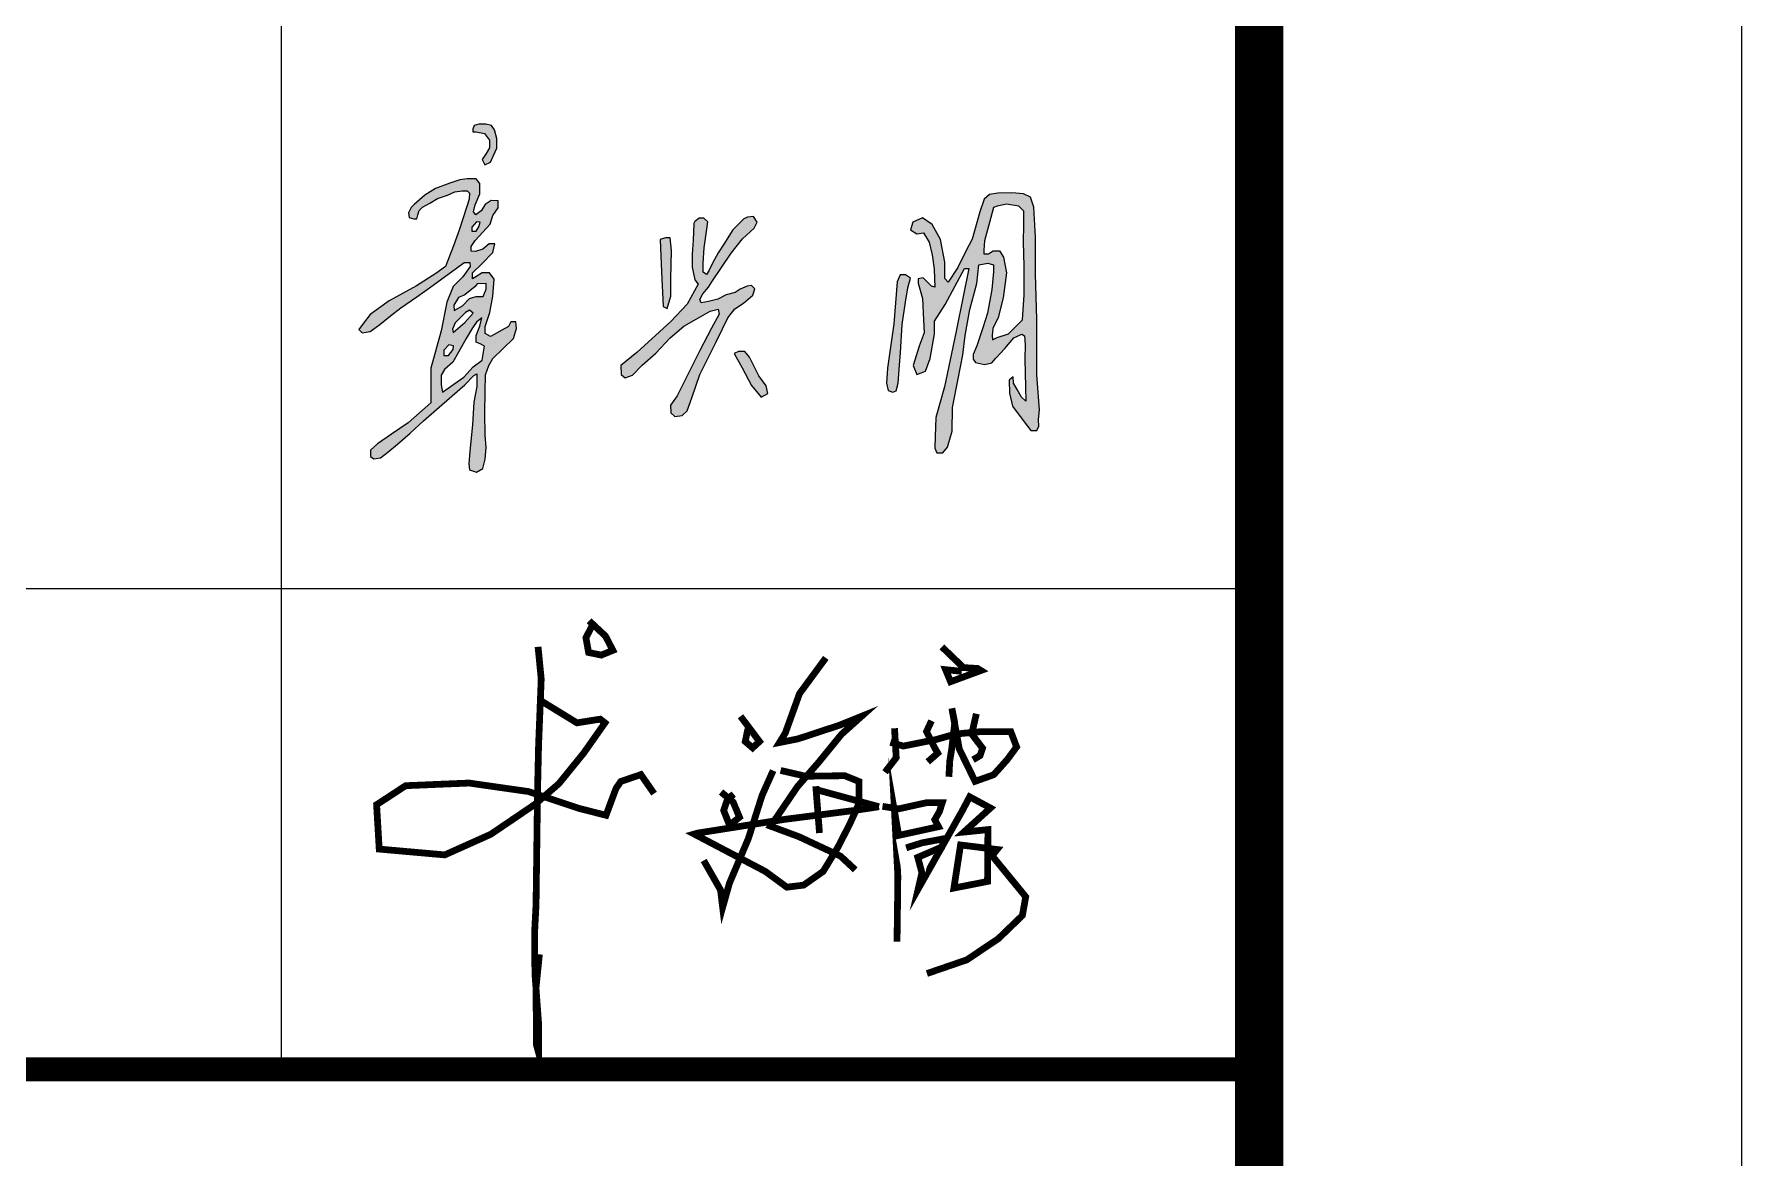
# Model space of a CAD drawing. Extents: x 69728788 to 150676229, y 20327566 to 43663798.
# Drawn here: x 75591350 to 75598425, y 20650551 to 20655206 of the extents above; entities that cross this region are included whole.
import ezdxf

# ---------------------------------------------------------------- set-up
doc = ezdxf.new("R2010")
doc.units = 0
doc.header["$LTSCALE"] = 1000
doc.header["$MEASUREMENT"] = 0
doc.layers.get('0').update_dxf_attribs({"linetype": 'CONTINUOUS'})
doc.layers.add('PUB_TITLE', color=4, linetype='CONTINUOUS')
doc.layers.add('图框', color=253, linetype='CONTINUOUS')

# ---------------------------------------------------------------- blocks, each defined once
blk = doc.blocks.new('zvzgbzxbz')
for points in [[(-131914.1, -764901.6), (-131889.5, -764906.8), (-131875.4, -764925.4), (-131875.4, -764947.8), (-131885, -764963.4), (-131895.6, -764980.4), (-131888.7, -764995.6), (-131872.4, -764988.3), (-131863.4, -764968.8), (-131853.8, -764948), (-131853.8, -764921.1), (-131860.8, -764896.1), (-131869.3, -764884), (-131885.8, -764879.6), (-131905.3, -764879.6), (-131918.5, -764884), (-131922.6, -764893.9), (-131922.6, -764901.6)], [(-131270.9, -765389.6), (-131275, -765380.3), (-131266.4, -765364.3), (-131250, -765344.9), (-131241, -765329.2), (-131185.3, -765247.9), (-131153.1, -765207.3), (-131119.7, -765176.9), (-131111.7, -765159), (-131122.1, -765142.9), (-131138.8, -765144.8), (-131149.5, -765150), (-131180.6, -765181.1), (-131206.8, -765222.2), (-131222.9, -765246.7), (-131239.1, -765275.9), (-131249.2, -765298.6), (-131256.4, -765308.8), (-131265.7, -765302.2), (-131265.9, -765276.5), (-131262.9, -765233), (-131256.4, -765186.4), (-131252.4, -765158), (-131263.5, -765148.3), (-131276.7, -765148.3), (-131289.8, -765157.2), (-131292.1, -765163.3), (-131294.6, -765211), (-131296.6, -765250.9), (-131296.6, -765287.8), (-131289.4, -765323.5), (-131280, -765336.3), (-131310.8, -765393.1), (-131357.5, -765443.1), (-131454.5, -765531.4), (-131500, -765568.6), (-131499.8, -765593.9), (-131488.4, -765603.6), (-131467.2, -765596), (-131439.7, -765567.3), (-131400.8, -765533), (-131360.2, -765489.5), (-131320.4, -765456.5), (-131285.3, -765436.2), (-131246, -765413.4), (-131222.7, -765407.9), (-131219.8, -765422.2), (-131242.2, -765462), (-131274.8, -765525.4), (-131339.8, -765654.7), (-131358.5, -765681.4), (-131357.4, -765703.8), (-131346.2, -765713.4), (-131325.9, -765711.3), (-131311.5, -765697.4), (-131298.2, -765660.6), (-131274.9, -765594), (-131229.9, -765503.1), (-131210.6, -765464.1), (-131195, -765432.6), (-131175.5, -765406.2), (-131150.7, -765390.8), (-131124.2, -765367.6), (-131118.2, -765349.3), (-131127.9, -765340.4), (-131139.9, -765342.3), (-131160, -765350.1), (-131174.6, -765360.2), (-131200.3, -765366.5), (-131223.5, -765379.2), (-131250.7, -765385.9)], [(-131356.3, -765240.3), (-131359.7, -765204.3), (-131373.2, -765203.7), (-131387.8, -765209), (-131384, -765301.3), (-131379.9, -765399.8), (-131368.5, -765405.9), (-131358.2, -765370.3), (-131358.2, -765320.8)], [(-130721.5, -765449.5), (-130740.2, -765576.1), (-130742.8, -765618.3), (-130738, -765639.6), (-130724.5, -765644.4), (-130714.9, -765640.3), (-130709.4, -765619), (-130706.5, -765579.8), (-130702.9, -765531.4), (-130697.6, -765451.1), (-130688.3, -765387.8), (-130682.1, -765346.3), (-130674.2, -765319.1), (-130688.3, -765309.7), (-130704.1, -765309.7), (-130711.9, -765329.9)], [(-131177, -765534.5), (-131154.5, -765575.2), (-131127.3, -765625), (-131100, -765658.9), (-131081.3, -765648.5), (-131086.2, -765626.3), (-131106.7, -765597.8), (-131133.3, -765544.6), (-131146.5, -765528), (-131165.2, -765528)]]:
    blk.add_hatch(color=256).paths.add_polyline_path(points)
h = blk.add_hatch(color=256)
h.paths.add_polyline_path([(-131872.6, -765486), (-131887.4, -765477.4), (-131887.4, -765456.7), (-131873.8, -765417.5), (-131865.4, -765370.6), (-131862.2, -765322.4), (-131875.1, -765304.4), (-131895.6, -765304.4), (-131914.3, -765315.3), (-131923.7, -765320.9), (-131923.7, -765303.8), (-131896.9, -765278), (-131865.4, -765245.9), (-131859.6, -765221.5), (-131875.7, -765221.5), (-131893.7, -765236.9), (-131914.9, -765243.3), (-131927.8, -765242.1), (-131927.8, -765228.6), (-131916.2, -765211.8), (-131873.3, -765165), (-131865.9, -765140.5), (-131850.5, -765118.9), (-131850.5, -765098.4), (-131870.5, -765097.2), (-131887, -765108.6), (-131898.4, -765127.4), (-131913.8, -765138.8), (-131920.3, -765130), (-131916.1, -765109.8), (-131902.4, -765079), (-131902.4, -765048.8), (-131913.2, -765035.7), (-131938.9, -765035.7), (-131959.4, -765038.5), (-131988.5, -765047.7), (-132028.9, -765063), (-132059.1, -765082.4), (-132090.1, -765108.6), (-132098.5, -765117.7), (-132106.3, -765132.6), (-132104.2, -765145.9), (-132090.8, -765149.7), (-132081.9, -765149.7), (-132079.9, -765138.1), (-132075.8, -765126.4), (-132066, -765116.9), (-132045.1, -765104.8), (-132023.5, -765092), (-131995, -765082.2), (-131973.8, -765073), (-131952.9, -765069.7), (-131938.6, -765069.7), (-131931.7, -765077.1), (-131932.8, -765093.9), (-131940.5, -765118), (-131960.2, -765179.5), (-131977.4, -765227.1), (-132000.8, -765286), (-132027.9, -765305.7), (-132083.1, -765341.2), (-132161.7, -765384.2), (-132215.9, -765422.5), (-132234.6, -765447.8), (-132247.8, -765465.5), (-132238.2, -765475.1), (-132215.5, -765471.6), (-132187.6, -765451.5), (-132157.2, -765426.8), (-132127.6, -765404.1), (-132082.2, -765372), (-132046.2, -765346.4), (-131969.2, -765290.8), (-131947.1, -765274.8), (-131931.3, -765274.8), (-131930, -765285.6), (-131950.9, -765315.7), (-131979, -765342.5), (-131996.7, -765387.6), (-132013.4, -765469.5), (-132042.8, -765576), (-132042.8, -765674.4), (-132107.3, -765731.9), (-132154.2, -765764.4), (-132194.2, -765792.2), (-132214.8, -765810), (-132214.1, -765827.6), (-132205.1, -765835), (-132186.1, -765831.4), (-132165.1, -765815.8), (-132137.8, -765792.3), (-132101.2, -765761.4), (-132063.5, -765726.6), (-131981.7, -765654.8), (-131945.6, -765623.1), (-131920.1, -765596.4), (-131911, -765592.5), (-131911, -765628.2), (-131920.1, -765672.9), (-131924, -765737.7), (-131931.1, -765813), (-131934.5, -765849), (-131932.1, -765865.5), (-131912.6, -765872.6), (-131893.7, -765862), (-131887.3, -765835.8), (-131885, -765802.2), (-131887.9, -765766.4), (-131888.7, -765705.6), (-131887.3, -765642.8), (-131886.2, -765595), (-131877.2, -765568.5), (-131865.9, -765548.7), (-131806.6, -765491), (-131797.6, -765462.6), (-131800.2, -765443.8), (-131814.4, -765443.8), (-131820.8, -765457.4), (-131839.6, -765467.7), (-131861.4, -765479.7)])
h.paths.add_polyline_path([(-131888.9, -765513.3), (-131895.8, -765553.3), (-131921.2, -765572.3), (-131948.3, -765601.2), (-131976.5, -765621.2), (-132009.5, -765644.7), (-132012.6, -765623.1), (-132012.6, -765595.8), (-132003.1, -765580), (-131979.6, -765558.5), (-131963.8, -765530.5), (-131941.5, -765491.1), (-131923.8, -765461.3), (-131911.7, -765444.8), (-131896.5, -765432.1), (-131902.2, -765456.2), (-131913, -765482.3), (-131913, -765501.3), (-131899.7, -765507)], flags=16)
h.paths.add_polyline_path([(-131945.4, -765446.1), (-131979, -765474.6), (-131980.9, -765465.1), (-131972.6, -765446.7), (-131943.5, -765417.5), (-131932, -765410.6), (-131921.6, -765418.9)], flags=16)
h.paths.add_polyline_path([(-131977.8, -765512), (-131978.7, -765523.1), (-131992.5, -765539.5), (-132004.9, -765540), (-132005.8, -765524.9), (-131991.1, -765509.3)], flags=16)
h.paths.add_polyline_path([(-131952.3, -765397.8), (-131975.8, -765411.8), (-131977.1, -765395.9), (-131963.2, -765374.3), (-131945.9, -765366.3), (-131916.1, -765343.2), (-131910.4, -765335), (-131884.4, -765334.4), (-131885, -765350.9), (-131892.7, -765371.2), (-131913, -765371.2), (-131931.8, -765377.3)], flags=16)
h.paths.add_polyline_path([(-131912.8, -765185.2), (-131925.7, -765185.2), (-131925.7, -765173.5), (-131912.2, -765158.4), (-131901.8, -765159.7), (-131905.3, -765172.6)], flags=16)
h = blk.add_hatch(color=256)
h.paths.add_polyline_path([(-130519.9, -765291.3), (-130507.7, -765291.3), (-130522.7, -765366.3), (-130545.2, -765475.1), (-130577, -765629), (-130601.5, -765716.8), (-130603.8, -765770.7), (-130605.2, -765804.1), (-130599.4, -765817.4), (-130582.3, -765817.4), (-130569, -765801.1), (-130555, -765755.2), (-130554.2, -765687.8), (-130537.9, -765606.4), (-130524.6, -765537.6), (-130518.7, -765482.8), (-130505.3, -765408.8), (-130485.2, -765334.5), (-130479.4, -765280.8), (-130453.7, -765276.7), (-130437.3, -765280.8), (-130437.3, -765300.7), (-130442, -765351.5), (-130454.9, -765419.2), (-130468.3, -765460.7), (-130484.9, -765512), (-130495.4, -765536.9), (-130495.4, -765550.4), (-130489, -765559.6), (-130463.3, -765565.4), (-130442.3, -765561.1), (-130431.1, -765547.5), (-130405.4, -765520.1), (-130379.4, -765489.2), (-130356.7, -765478.7), (-130349.1, -765483.9), (-130346.8, -765509), (-130348, -765549.7), (-130346.1, -765630.4), (-130345.4, -765670), (-130357.2, -765659), (-130369.6, -765637), (-130380.2, -765618.4), (-130381.4, -765601), (-130392.4, -765609.8), (-130391.6, -765647.3), (-130382.8, -765684.7), (-130349.8, -765728.7), (-130330.8, -765754.1), (-130313.8, -765754.1), (-130308.4, -765741.2), (-130309, -765722.1), (-130306.1, -765694.3), (-130314.2, -765594.6), (-130314.1, -765437.3), (-130317.5, -765306.9), (-130317.2, -765202), (-130322.2, -765116.3), (-130331.5, -765087.8), (-130351.6, -765078.9), (-130385.2, -765075.4), (-130424.8, -765076.6), (-130449.1, -765080.5), (-130464.2, -765093.6), (-130476.3, -765129.7), (-130498.4, -765207.9), (-130516.4, -765242.2), (-130539.3, -765288.7), (-130567.1, -765330.4), (-130576.1, -765319.8), (-130576.1, -765273.2), (-130588.3, -765208.7), (-130612.8, -765166.2), (-130639.8, -765147.4), (-130667.6, -765159.6), (-130674.1, -765180.9), (-130656.2, -765192.3), (-130637.4, -765189.9), (-130621, -765216), (-130612.8, -765252.8), (-130607.1, -765293.6), (-130604.4, -765345.1), (-130614.2, -765342.2), (-130638.2, -765318.1), (-130652.1, -765321.4), (-130652.2, -765333.5), (-130640, -765376.7), (-130637.1, -765437.6), (-130635.4, -765475.1), (-130649.3, -765513.6), (-130666.2, -765568), (-130655.9, -765594.2), (-130631.1, -765584.5), (-130618.4, -765548.3), (-130606.2, -765477.9), (-130606.2, -765441.4), (-130575.2, -765394.5)])
h.paths.add_polyline_path([(-130410.2, -765375), (-130400.1, -765304.4), (-130409.2, -765259), (-130420.3, -765240.9), (-130438.5, -765240.9), (-130446.3, -765245.8), (-130451.6, -765250), (-130465.2, -765250), (-130465.2, -765239.4), (-130463, -765212.6), (-130449.1, -765160.7), (-130437.5, -765117.3), (-130427.2, -765114.1), (-130400, -765108.4), (-130364.7, -765114.1), (-130351.1, -765127.7), (-130351.1, -765168.4), (-130352, -765215.5), (-130350.2, -765285.3), (-130350.2, -765366.8), (-130354.7, -765438.4), (-130394.6, -765478.2), (-130427.2, -765488.2), (-130439.9, -765495.4), (-130441.7, -765482.8), (-130439, -765462.8), (-130424.5, -765431.1)], flags=16)
for p, q in [((-131918.5, -764884), (-131922.6, -764893.9)), ((-131922.6, -764893.9), (-131922.6, -764901.6)), ((-131922.6, -764901.6), (-131914.1, -764901.6)), ((-131905.3, -764879.6), (-131918.5, -764884)), ((-131914.1, -764901.6), (-131889.5, -764906.8)), ((-131885.8, -764879.6), (-131905.3, -764879.6)), ((-131889.5, -764906.8), (-131875.4, -764925.4)), ((-131869.3, -764884), (-131885.8, -764879.6)), ((-131860.8, -764896.1), (-131869.3, -764884)), ((-131853.8, -764921.1), (-131860.8, -764896.1)), ((-131885, -764963.4), (-131895.6, -764980.4)), ((-131875.4, -764947.8), (-131885, -764963.4)), ((-131875.4, -764925.4), (-131875.4, -764947.8)), ((-131872.4, -764988.3), (-131863.4, -764968.8)), ((-131863.4, -764968.8), (-131853.8, -764948)), ((-131853.8, -764948), (-131853.8, -764921.1)), ((-131895.6, -764980.4), (-131888.7, -764995.6)), ((-131888.7, -764995.6), (-131872.4, -764988.3)), ((-132028.9, -765063), (-132059.1, -765082.4)), ((-131988.5, -765047.7), (-132028.9, -765063)), ((-131959.4, -765038.5), (-131988.5, -765047.7)), ((-131938.9, -765035.7), (-131959.4, -765038.5)), ((-131913.2, -765035.7), (-131938.9, -765035.7)), ((-131902.4, -765048.8), (-131913.2, -765035.7)), ((-131902.4, -765079), (-131902.4, -765048.8)), ((-132090.1, -765108.6), (-132098.5, -765117.7)), ((-132059.1, -765082.4), (-132090.1, -765108.6)), ((-132066, -765116.9), (-132045.1, -765104.8)), ((-132045.1, -765104.8), (-132023.5, -765092)), ((-132023.5, -765092), (-131995, -765082.2)), ((-131995, -765082.2), (-131973.8, -765073)), ((-131973.8, -765073), (-131952.9, -765069.7)), ((-131952.9, -765069.7), (-131938.6, -765069.7)), ((-131932.8, -765093.9), (-131940.5, -765118)), ((-131938.6, -765069.7), (-131931.7, -765077.1)), ((-131931.7, -765077.1), (-131932.8, -765093.9)), ((-131920.3, -765130), (-131916.1, -765109.8)), ((-131916.1, -765109.8), (-131902.4, -765079)), ((-131887, -765108.6), (-131898.4, -765127.4)), ((-131870.5, -765097.2), (-131887, -765108.6)), ((-131850.5, -765098.4), (-131870.5, -765097.2)), ((-131850.5, -765118.9), (-131850.5, -765098.4)), ((-130464.2, -765093.6), (-130476.3, -765129.7)), ((-130449.1, -765080.5), (-130464.2, -765093.6)), ((-130424.8, -765076.6), (-130449.1, -765080.5)), ((-130427.2, -765114.1), (-130437.5, -765117.3)), ((-130400, -765108.4), (-130427.2, -765114.1)), ((-130385.2, -765075.4), (-130424.8, -765076.6)), ((-130364.7, -765114.1), (-130400, -765108.4)), ((-130351.6, -765078.9), (-130385.2, -765075.4)), ((-130351.1, -765127.7), (-130364.7, -765114.1)), ((-130331.5, -765087.8), (-130351.6, -765078.9)), ((-130322.2, -765116.3), (-130331.5, -765087.8)), ((-132098.5, -765117.7), (-132106.3, -765132.6)), ((-132106.3, -765132.6), (-132104.2, -765145.9)), ((-132104.2, -765145.9), (-132090.8, -765149.7)), ((-132090.8, -765149.7), (-132081.9, -765149.7)), ((-132081.9, -765149.7), (-132079.9, -765138.1)), ((-132079.9, -765138.1), (-132075.8, -765126.4)), ((-132075.8, -765126.4), (-132066, -765116.9)), ((-131940.5, -765118), (-131960.2, -765179.5)), ((-131912.2, -765158.4), (-131925.7, -765173.5)), ((-131913.8, -765138.8), (-131920.3, -765130)), ((-131898.4, -765127.4), (-131913.8, -765138.8)), ((-131901.8, -765159.7), (-131912.2, -765158.4)), ((-131905.3, -765172.6), (-131901.8, -765159.7)), ((-131873.3, -765165), (-131865.9, -765140.5)), ((-131865.9, -765140.5), (-131850.5, -765118.9)), ((-131292.1, -765163.3), (-131294.6, -765211)), ((-131289.8, -765157.2), (-131292.1, -765163.3)), ((-131276.7, -765148.3), (-131289.8, -765157.2)), ((-131263.5, -765148.3), (-131276.7, -765148.3)), ((-131252.4, -765158), (-131263.5, -765148.3)), ((-131256.4, -765186.4), (-131252.4, -765158)), ((-131149.5, -765150), (-131180.6, -765181.1)), ((-131138.8, -765144.8), (-131149.5, -765150)), ((-131122.1, -765142.9), (-131138.8, -765144.8)), ((-131111.7, -765159), (-131122.1, -765142.9)), ((-131119.7, -765176.9), (-131111.7, -765159)), ((-130667.6, -765159.6), (-130674.1, -765180.9)), ((-130639.8, -765147.4), (-130667.6, -765159.6)), ((-130612.8, -765166.2), (-130639.8, -765147.4)), ((-130476.3, -765129.7), (-130498.4, -765207.9)), ((-130449.1, -765160.7), (-130463, -765212.6)), ((-130437.5, -765117.3), (-130449.1, -765160.7)), ((-130351.1, -765168.4), (-130351.1, -765127.7)), ((-130317.2, -765202), (-130322.2, -765116.3)), ((-131960.2, -765179.5), (-131977.4, -765227.1)), ((-131927.8, -765228.6), (-131916.2, -765211.8)), ((-131925.7, -765173.5), (-131925.7, -765185.2)), ((-131925.7, -765185.2), (-131912.8, -765185.2)), ((-131916.2, -765211.8), (-131873.3, -765165)), ((-131912.8, -765185.2), (-131905.3, -765172.6)), ((-131373.2, -765203.7), (-131387.8, -765209)), ((-131387.8, -765209), (-131384, -765301.3)), ((-131359.7, -765204.3), (-131373.2, -765203.7)), ((-131356.3, -765240.3), (-131359.7, -765204.3)), ((-131294.6, -765211), (-131296.6, -765250.9)), ((-131262.9, -765233), (-131256.4, -765186.4)), ((-131180.6, -765181.1), (-131206.8, -765222.2)), ((-131185.3, -765247.9), (-131153.1, -765207.3)), ((-131153.1, -765207.3), (-131119.7, -765176.9)), ((-130674.1, -765180.9), (-130656.2, -765192.3)), ((-130656.2, -765192.3), (-130637.4, -765189.9)), ((-130637.4, -765189.9), (-130621, -765216)), ((-130588.3, -765208.7), (-130612.8, -765166.2)), ((-130576.1, -765273.2), (-130588.3, -765208.7)), ((-130498.4, -765207.9), (-130516.4, -765242.2)), ((-130352, -765215.5), (-130351.1, -765168.4)), ((-130317.5, -765306.9), (-130317.2, -765202)), ((-131977.4, -765227.1), (-132000.8, -765286)), ((-131927.8, -765242.1), (-131927.8, -765228.6)), ((-131914.9, -765243.3), (-131927.8, -765242.1)), ((-131893.7, -765236.9), (-131914.9, -765243.3)), ((-131896.9, -765278), (-131865.4, -765245.9)), ((-131875.7, -765221.5), (-131893.7, -765236.9)), ((-131859.6, -765221.5), (-131875.7, -765221.5)), ((-131865.4, -765245.9), (-131859.6, -765221.5)), ((-131358.2, -765320.8), (-131356.3, -765240.3)), ((-131296.6, -765250.9), (-131296.6, -765287.8)), ((-131265.9, -765276.5), (-131262.9, -765233)), ((-131241, -765329.2), (-131185.3, -765247.9)), ((-131222.9, -765246.7), (-131239.1, -765275.9)), ((-131206.8, -765222.2), (-131222.9, -765246.7)), ((-130621, -765216), (-130612.8, -765252.8)), ((-130612.8, -765252.8), (-130607.1, -765293.6)), ((-130516.4, -765242.2), (-130539.3, -765288.7)), ((-130463, -765212.6), (-130465.2, -765239.4)), ((-130465.2, -765239.4), (-130465.2, -765250)), ((-130465.2, -765250), (-130451.6, -765250)), ((-130451.6, -765250), (-130446.3, -765245.8)), ((-130446.3, -765245.8), (-130438.5, -765240.9)), ((-130438.5, -765240.9), (-130420.3, -765240.9)), ((-130420.3, -765240.9), (-130409.2, -765259)), ((-130409.2, -765259), (-130400.1, -765304.4)), ((-130350.2, -765285.3), (-130352, -765215.5)), ((-132027.9, -765305.7), (-132083.1, -765341.2)), ((-132046.2, -765346.4), (-131969.2, -765290.8)), ((-132000.8, -765286), (-132027.9, -765305.7)), ((-131969.2, -765290.8), (-131947.1, -765274.8)), ((-131930, -765285.6), (-131950.9, -765315.7)), ((-131947.1, -765274.8), (-131931.3, -765274.8)), ((-131931.3, -765274.8), (-131930, -765285.6)), ((-131923.7, -765303.8), (-131896.9, -765278)), ((-131923.7, -765320.9), (-131923.7, -765303.8)), ((-131895.6, -765304.4), (-131914.3, -765315.3)), ((-131875.1, -765304.4), (-131895.6, -765304.4)), ((-131862.2, -765322.4), (-131875.1, -765304.4)), ((-131384, -765301.3), (-131379.9, -765399.8)), ((-131296.6, -765287.8), (-131289.4, -765323.5)), ((-131265.7, -765302.2), (-131265.9, -765276.5)), ((-131256.4, -765308.8), (-131265.7, -765302.2)), ((-131249.2, -765298.6), (-131256.4, -765308.8)), ((-131239.1, -765275.9), (-131249.2, -765298.6)), ((-130704.1, -765309.7), (-130711.9, -765329.9)), ((-130688.3, -765309.7), (-130704.1, -765309.7)), ((-130674.2, -765319.1), (-130688.3, -765309.7)), ((-130607.1, -765293.6), (-130604.4, -765345.1)), ((-130576.1, -765319.8), (-130576.1, -765273.2)), ((-130575.2, -765394.5), (-130519.9, -765291.3)), ((-130539.3, -765288.7), (-130567.1, -765330.4)), ((-130507.7, -765291.3), (-130522.7, -765366.3)), ((-130519.9, -765291.3), (-130507.7, -765291.3)), ((-130485.2, -765334.5), (-130479.4, -765280.8)), ((-130479.4, -765280.8), (-130453.7, -765276.7)), ((-130453.7, -765276.7), (-130437.3, -765280.8)), ((-130437.3, -765300.7), (-130442, -765351.5)), ((-130437.3, -765280.8), (-130437.3, -765300.7)), ((-130400.1, -765304.4), (-130410.2, -765375)), ((-130350.2, -765366.8), (-130350.2, -765285.3)), ((-130314.1, -765437.3), (-130317.5, -765306.9)), ((-132083.1, -765341.2), (-132161.7, -765384.2)), ((-132082.2, -765372), (-132046.2, -765346.4)), ((-131979, -765342.5), (-131996.7, -765387.6)), ((-131950.9, -765315.7), (-131979, -765342.5)), ((-131916.1, -765343.2), (-131945.9, -765366.3)), ((-131914.3, -765315.3), (-131923.7, -765320.9)), ((-131910.4, -765335), (-131916.1, -765343.2)), ((-131884.4, -765334.4), (-131910.4, -765335)), ((-131892.7, -765371.2), (-131885, -765350.9)), ((-131885, -765350.9), (-131884.4, -765334.4)), ((-131865.4, -765370.6), (-131862.2, -765322.4)), ((-131358.2, -765370.3), (-131358.2, -765320.8)), ((-131280, -765336.3), (-131310.8, -765393.1)), ((-131289.4, -765323.5), (-131280, -765336.3)), ((-131266.4, -765364.3), (-131250, -765344.9)), ((-131250, -765344.9), (-131241, -765329.2)), ((-131160, -765350.1), (-131174.6, -765360.2)), ((-131139.9, -765342.3), (-131160, -765350.1)), ((-131127.9, -765340.4), (-131139.9, -765342.3)), ((-131118.2, -765349.3), (-131127.9, -765340.4)), ((-131124.2, -765367.6), (-131118.2, -765349.3)), ((-130711.9, -765329.9), (-130721.5, -765449.5)), ((-130688.3, -765387.8), (-130682.1, -765346.3)), ((-130682.1, -765346.3), (-130674.2, -765319.1)), ((-130652.1, -765321.4), (-130652.2, -765333.5)), ((-130652.2, -765333.5), (-130640, -765376.7)), ((-130638.2, -765318.1), (-130652.1, -765321.4)), ((-130614.2, -765342.2), (-130638.2, -765318.1)), ((-130604.4, -765345.1), (-130614.2, -765342.2)), ((-130567.1, -765330.4), (-130576.1, -765319.8)), ((-130567.1, -765330.4), (-130567.1, -765330.4)), ((-130505.3, -765408.8), (-130485.2, -765334.5)), ((-130442, -765351.5), (-130454.9, -765419.2)), ((-132161.7, -765384.2), (-132215.9, -765422.5)), ((-132157.2, -765426.8), (-132127.6, -765404.1)), ((-132127.6, -765404.1), (-132082.2, -765372)), ((-131996.7, -765387.6), (-132013.4, -765469.5)), ((-131963.2, -765374.3), (-131977.1, -765395.9)), ((-131977.1, -765395.9), (-131975.8, -765411.8)), ((-131975.8, -765411.8), (-131952.3, -765397.8)), ((-131945.9, -765366.3), (-131963.2, -765374.3)), ((-131952.3, -765397.8), (-131931.8, -765377.3)), ((-131931.8, -765377.3), (-131913, -765371.2)), ((-131913, -765371.2), (-131892.7, -765371.2)), ((-131873.8, -765417.5), (-131865.4, -765370.6)), ((-131379.9, -765399.8), (-131368.5, -765405.9)), ((-131368.5, -765405.9), (-131358.2, -765370.3)), ((-131310.8, -765393.1), (-131357.5, -765443.1)), ((-131275, -765380.3), (-131266.4, -765364.3)), ((-131270.9, -765389.6), (-131275, -765380.3)), ((-131250.7, -765385.9), (-131270.9, -765389.6)), ((-131223.5, -765379.2), (-131250.7, -765385.9)), ((-131200.3, -765366.5), (-131223.5, -765379.2)), ((-131174.6, -765360.2), (-131200.3, -765366.5)), ((-131195, -765432.6), (-131175.5, -765406.2)), ((-131175.5, -765406.2), (-131150.7, -765390.8)), ((-131150.7, -765390.8), (-131124.2, -765367.6)), ((-130697.6, -765451.1), (-130688.3, -765387.8)), ((-130640, -765376.7), (-130637.1, -765437.6)), ((-130606.2, -765441.4), (-130575.2, -765394.5)), ((-130522.7, -765366.3), (-130545.2, -765475.1)), ((-130410.2, -765375), (-130424.5, -765431.1)), ((-130354.7, -765438.4), (-130350.2, -765366.8)), ((-132234.6, -765447.8), (-132247.8, -765465.5)), ((-132215.9, -765422.5), (-132234.6, -765447.8)), ((-132215.5, -765471.6), (-132187.6, -765451.5)), ((-132187.6, -765451.5), (-132157.2, -765426.8)), ((-131972.6, -765446.7), (-131980.9, -765465.1)), ((-131979, -765474.6), (-131945.4, -765446.1)), ((-131943.5, -765417.5), (-131972.6, -765446.7)), ((-131945.4, -765446.1), (-131921.6, -765418.9)), ((-131932, -765410.6), (-131943.5, -765417.5)), ((-131921.6, -765418.9), (-131932, -765410.6)), ((-131911.7, -765444.8), (-131923.8, -765461.3)), ((-131896.5, -765432.1), (-131911.7, -765444.8)), ((-131911.7, -765444.8), (-131911.7, -765444.8)), ((-131911.7, -765444.8), (-131911.7, -765444.8)), ((-131902.2, -765456.2), (-131896.5, -765432.1)), ((-131896.5, -765432.1), (-131896.5, -765432.1)), ((-131896.5, -765432.1), (-131896.5, -765432.1)), ((-131887.4, -765456.7), (-131873.8, -765417.5)), ((-131814.4, -765443.8), (-131820.8, -765457.4)), ((-131800.2, -765443.8), (-131814.4, -765443.8)), ((-131797.6, -765462.6), (-131800.2, -765443.8)), ((-131357.5, -765443.1), (-131454.5, -765531.4)), ((-131320.4, -765456.5), (-131285.3, -765436.2)), ((-131285.3, -765436.2), (-131246, -765413.4)), ((-131246, -765413.4), (-131222.7, -765407.9)), ((-131219.8, -765422.2), (-131242.2, -765462)), ((-131222.7, -765407.9), (-131219.8, -765422.2)), ((-131210.6, -765464.1), (-131195, -765432.6)), ((-130721.5, -765449.5), (-130740.2, -765576.1)), ((-130702.9, -765531.4), (-130697.6, -765451.1)), ((-130637.1, -765437.6), (-130635.4, -765475.1)), ((-130606.2, -765477.9), (-130606.2, -765441.4)), ((-130518.7, -765482.8), (-130505.3, -765408.8)), ((-130454.9, -765419.2), (-130468.3, -765460.7)), ((-130424.5, -765431.1), (-130439, -765462.8)), ((-130394.6, -765478.2), (-130354.7, -765438.4)), ((-130314.2, -765594.6), (-130314.1, -765437.3)), ((-132247.8, -765465.5), (-132238.2, -765475.1)), ((-132238.2, -765475.1), (-132215.5, -765471.6)), ((-132013.4, -765469.5), (-132042.8, -765576)), ((-131980.9, -765465.1), (-131979, -765474.6)), ((-131941.5, -765491.1), (-131963.8, -765530.5)), ((-131923.8, -765461.3), (-131941.5, -765491.1)), ((-131913, -765482.3), (-131902.2, -765456.2)), ((-131913, -765501.3), (-131913, -765482.3)), ((-131899.7, -765507), (-131913, -765501.3)), ((-131887.4, -765477.4), (-131887.4, -765456.7)), ((-131872.6, -765486), (-131887.4, -765477.4)), ((-131861.4, -765479.7), (-131872.6, -765486)), ((-131865.9, -765548.7), (-131806.6, -765491)), ((-131839.6, -765467.7), (-131861.4, -765479.7)), ((-131820.8, -765457.4), (-131839.6, -765467.7)), ((-131806.6, -765491), (-131797.6, -765462.6)), ((-131400.8, -765533), (-131360.2, -765489.5)), ((-131360.2, -765489.5), (-131320.4, -765456.5)), ((-131274.9, -765594), (-131229.9, -765503.1)), ((-131242.2, -765462), (-131274.8, -765525.4)), ((-131229.9, -765503.1), (-131210.6, -765464.1)), ((-130635.4, -765475.1), (-130649.3, -765513.6)), ((-130618.4, -765548.3), (-130606.2, -765477.9)), ((-130545.2, -765475.1), (-130577, -765629)), ((-130524.6, -765537.6), (-130518.7, -765482.8)), ((-130468.3, -765460.7), (-130484.9, -765512)), ((-130439, -765462.8), (-130441.7, -765482.8)), ((-130441.7, -765482.8), (-130439.9, -765495.4)), ((-130439.9, -765495.4), (-130427.2, -765488.2)), ((-130427.2, -765488.2), (-130394.6, -765478.2)), ((-130405.4, -765520.1), (-130379.4, -765489.2)), ((-130379.4, -765489.2), (-130356.7, -765478.7)), ((-130356.7, -765478.7), (-130349.1, -765483.9)), ((-130349.1, -765483.9), (-130346.8, -765509)), ((-131991.1, -765509.3), (-132005.8, -765524.9)), ((-132005.8, -765524.9), (-132004.9, -765540)), ((-132004.9, -765540), (-131992.5, -765539.5)), ((-131992.5, -765539.5), (-131978.7, -765523.1)), ((-131977.8, -765512), (-131991.1, -765509.3)), ((-131963.8, -765530.5), (-131979.6, -765558.5)), ((-131978.7, -765523.1), (-131977.8, -765512)), ((-131921.2, -765572.3), (-131895.8, -765553.3)), ((-131888.9, -765513.3), (-131899.7, -765507)), ((-131895.8, -765553.3), (-131888.9, -765513.3)), ((-131877.2, -765568.5), (-131865.9, -765548.7)), ((-131454.5, -765531.4), (-131500, -765568.6)), ((-131439.7, -765567.3), (-131400.8, -765533)), ((-131274.8, -765525.4), (-131339.8, -765654.7)), ((-131165.2, -765528), (-131177, -765534.5)), ((-131177, -765534.5), (-131154.5, -765575.2)), ((-131146.5, -765528), (-131165.2, -765528)), ((-131133.3, -765544.6), (-131146.5, -765528)), ((-131106.7, -765597.8), (-131133.3, -765544.6)), ((-130706.5, -765579.8), (-130702.9, -765531.4)), ((-130649.3, -765513.6), (-130666.2, -765568)), ((-130631.1, -765584.5), (-130618.4, -765548.3)), ((-130537.9, -765606.4), (-130524.6, -765537.6)), ((-130484.9, -765512), (-130495.4, -765536.9)), ((-130495.4, -765536.9), (-130495.4, -765550.4)), ((-130495.4, -765550.4), (-130489, -765559.6)), ((-130442.3, -765561.1), (-130431.1, -765547.5)), ((-130431.1, -765547.5), (-130405.4, -765520.1)), ((-130346.8, -765509), (-130348, -765549.7)), ((-130348, -765549.7), (-130346.1, -765630.4)), ((-132042.8, -765576), (-132042.8, -765674.4)), ((-132003.1, -765580), (-132012.6, -765595.8)), ((-132012.6, -765595.8), (-132012.6, -765623.1)), ((-131979.6, -765558.5), (-132003.1, -765580)), ((-131976.5, -765621.2), (-131948.3, -765601.2)), ((-131948.3, -765601.2), (-131921.2, -765572.3)), ((-131945.6, -765623.1), (-131920.1, -765596.4)), ((-131920.1, -765596.4), (-131911, -765592.5)), ((-131911, -765592.5), (-131911, -765628.2)), ((-131887.3, -765642.8), (-131886.2, -765595)), ((-131886.2, -765595), (-131877.2, -765568.5)), ((-131500, -765568.6), (-131499.8, -765593.9)), ((-131499.8, -765593.9), (-131488.4, -765603.6)), ((-131488.4, -765603.6), (-131467.2, -765596)), ((-131467.2, -765596), (-131439.7, -765567.3)), ((-131298.2, -765660.6), (-131274.9, -765594)), ((-131154.5, -765575.2), (-131127.3, -765625)), ((-131086.2, -765626.3), (-131106.7, -765597.8)), ((-130740.2, -765576.1), (-130742.8, -765618.3)), ((-130709.4, -765619), (-130706.5, -765579.8)), ((-130666.2, -765568), (-130655.9, -765594.2)), ((-130655.9, -765594.2), (-130631.1, -765584.5)), ((-130489, -765559.6), (-130463.3, -765565.4)), ((-130463.3, -765565.4), (-130442.3, -765561.1)), ((-130381.4, -765601), (-130392.4, -765609.8)), ((-130380.2, -765618.4), (-130381.4, -765601)), ((-130306.1, -765694.3), (-130314.2, -765594.6)), ((-132012.6, -765623.1), (-132009.5, -765644.7)), ((-132009.5, -765644.7), (-131976.5, -765621.2)), ((-131981.7, -765654.8), (-131945.6, -765623.1)), ((-131911, -765628.2), (-131920.1, -765672.9)), ((-131888.7, -765705.6), (-131887.3, -765642.8)), ((-131127.3, -765625), (-131100, -765658.9)), ((-131100, -765658.9), (-131081.3, -765648.5)), ((-131081.3, -765648.5), (-131086.2, -765626.3)), ((-130742.8, -765618.3), (-130738, -765639.6)), ((-130738, -765639.6), (-130724.5, -765644.4)), ((-130724.5, -765644.4), (-130714.9, -765640.3)), ((-130714.9, -765640.3), (-130709.4, -765619)), ((-130577, -765629), (-130601.5, -765716.8)), ((-130554.2, -765687.8), (-130537.9, -765606.4)), ((-130392.4, -765609.8), (-130391.6, -765647.3)), ((-130391.6, -765647.3), (-130382.8, -765684.7)), ((-130369.6, -765637), (-130380.2, -765618.4)), ((-130357.2, -765659), (-130369.6, -765637)), ((-130346.1, -765630.4), (-130345.4, -765670)), ((-132042.8, -765674.4), (-132107.3, -765731.9)), ((-132063.5, -765726.6), (-131981.7, -765654.8)), ((-131920.1, -765672.9), (-131924, -765737.7)), ((-131339.8, -765654.7), (-131358.5, -765681.4)), ((-131358.5, -765681.4), (-131357.4, -765703.8)), ((-131325.9, -765711.3), (-131311.5, -765697.4)), ((-131311.5, -765697.4), (-131298.2, -765660.6)), ((-130555, -765755.2), (-130554.2, -765687.8)), ((-130382.8, -765684.7), (-130349.8, -765728.7)), ((-130345.4, -765670), (-130357.2, -765659)), ((-130309, -765722.1), (-130306.1, -765694.3)), ((-132107.3, -765731.9), (-132154.2, -765764.4)), ((-132101.2, -765761.4), (-132063.5, -765726.6)), ((-131924, -765737.7), (-131931.1, -765813)), ((-131887.9, -765766.4), (-131888.7, -765705.6)), ((-131357.4, -765703.8), (-131346.2, -765713.4)), ((-131346.2, -765713.4), (-131325.9, -765711.3)), ((-130601.5, -765716.8), (-130603.8, -765770.7)), ((-130349.8, -765728.7), (-130330.8, -765754.1)), ((-130313.8, -765754.1), (-130308.4, -765741.2)), ((-130308.4, -765741.2), (-130309, -765722.1)), ((-132194.2, -765792.2), (-132214.8, -765810)), ((-132154.2, -765764.4), (-132194.2, -765792.2)), ((-132165.1, -765815.8), (-132137.8, -765792.3)), ((-132137.8, -765792.3), (-132101.2, -765761.4)), ((-131885, -765802.2), (-131887.9, -765766.4)), ((-130603.8, -765770.7), (-130605.2, -765804.1)), ((-130569, -765801.1), (-130555, -765755.2)), ((-130330.8, -765754.1), (-130313.8, -765754.1)), ((-132214.8, -765810), (-132214.1, -765827.6)), ((-132214.1, -765827.6), (-132205.1, -765835)), ((-132205.1, -765835), (-132186.1, -765831.4)), ((-132186.1, -765831.4), (-132165.1, -765815.8)), ((-131931.1, -765813), (-131934.5, -765849)), ((-131893.7, -765862), (-131887.3, -765835.8)), ((-131887.3, -765835.8), (-131885, -765802.2)), ((-130605.2, -765804.1), (-130599.4, -765817.4)), ((-130599.4, -765817.4), (-130582.3, -765817.4)), ((-130582.3, -765817.4), (-130569, -765801.1)), ((-131934.5, -765849), (-131932.1, -765865.5)), ((-131932.1, -765865.5), (-131912.6, -765872.6)), ((-131912.6, -765872.6), (-131893.7, -765862))]:
    blk.add_line(p, q)

msp = doc.modelspace()

# ---------------------------------------------------------------- linework, layer by layer
at = {"const_width": 28}
for points in [[(75593649.5, 20652775.8), (75593717.4, 20652712.4), (75593748, 20652653.3), (75593699.8, 20652633.6), (75593647.3, 20652644.5), (75593636.3, 20652705.8), (75593660.4, 20652751.8)], [(75593438, 20652668), (75593451.1, 20652534.6), (75593440.2, 20652261), (75593435.8, 20652066.3), (75593429.7, 20651601.2), (75593423.6, 20651482.9), (75593425.1, 20651312.3), (75593440.5, 20651104.9), (75593440.5, 20650985), (75593431.3, 20651018.8), (75593429.7, 20651257), (75593443.6, 20651393.8)], [(75595110.9, 20652667.7), (75595200.3, 20652581.8), (75595258.8, 20652578.3), (75595272.6, 20652569.7), (75595147, 20652523.3), (75595126.4, 20652573.2), (75595193.5, 20652566.3)], [(75594630.1, 20652622), (75594521.1, 20652473.8), (75594462.2, 20652310.4), (75594438.2, 20652271.2), (75594514.5, 20652286.4), (75594686.8, 20652343.1), (75594778.3, 20652380.1), (75594695.5, 20652306), (75594599.6, 20652188.4), (75594512.3, 20652088.2), (75594401.2, 20651924.8), (75594518.9, 20651881.2), (75594691.1, 20651800.6), (75594752.2, 20651743.9)], [(75593445.7, 20652447), (75593599, 20652352.9), (75593695.4, 20652368.2), (75593715.1, 20652352.9), (75593627.5, 20652228.2), (75593524.6, 20652101.3), (75593426, 20652015.9), (75593242.1, 20651891.2), (75593051.6, 20651805.8), (75592780, 20651829.9), (75592769.1, 20652013.7), (75592889.5, 20652092.5), (75593152.3, 20652103.5), (75593397.6, 20652068.4), (75593607.8, 20651998.4), (75593719.5, 20651970), (75593761.1, 20652081.6), (75593780.8, 20652110), (75593864, 20652138.5), (75593918.7, 20652059.7)], [(75594276.8, 20652380.1), (75594355.3, 20652275.5), (75594326.9, 20652249.4), (75594296.4, 20652275.5), (75594307.3, 20652327.8)], [(75594897.6, 20652272.1), (75594950.9, 20652256.6), (75595088.5, 20652284.1), (75595165.9, 20652306.4), (75595276, 20652316.8), (75595396.4, 20652316.8), (75595420.5, 20652253.2), (75595382.7, 20652201.6), (75595325.9, 20652138), (75595248.5, 20652110.5), (75595183.1, 20652244.6), (75595152.2, 20652413), (75595164.2, 20652352.9), (75595152.2, 20652248), (75595143.6, 20652194.7), (75595140.1, 20652129.4)], [(75595067.9, 20652361.5), (75595047.3, 20652316.8), (75595079.9, 20652251.4), (75595093.7, 20652227.4), (75595052.4, 20652191.3)], [(75595253.7, 20652390.7), (75595234.7, 20652306.4), (75595279.5, 20652248), (75595269.1, 20652217.1), (75595239.9, 20652199.9)], [(75594914.8, 20652330.5), (75594921.7, 20652208.5), (75594875.3, 20652148.3)], [(75594442.6, 20652155.7), (75594547.2, 20652131.7), (75594708.6, 20652133.9), (75594767.4, 20652110), (75594767.4, 20652018.5), (75594730.4, 20651935.7), (75594680.2, 20651837.6), (75594619.2, 20651737.4), (75594538.5, 20651680.7), (75594468.7, 20651672), (75594379.4, 20651737.4), (75594085, 20651892.1), (75594100.3, 20651896.4), (75594460, 20651953.1), (75594750, 20651990.1), (75594850.3, 20652005.4)], [(75594124.2, 20651782.6), (75594194, 20651660.6), (75594202.7, 20651588.7), (75594231, 20651688.9), (75594309.5, 20651874.1), (75594366.2, 20652052.7), (75594412, 20652155.1)], [(75594864.9, 20652006.9), (75594932, 20651996.6), (75595048.9, 20652022.4), (75595112.6, 20652022.4), (75595100.5, 20651984.6), (75595081.6, 20651951.9), (75595097.1, 20651922.7), (75594932, 20651886.6), (75594914.8, 20651984.6), (75594928.5, 20651718.1), (75594926.8, 20651570.3), (75594925.1, 20651446.6)], [(75594196.1, 20652066.3), (75594246.3, 20652024.9), (75594272.4, 20651961.8), (75594231, 20651929.1), (75594207, 20651990.1), (75594222.3, 20652035.8), (75594248.5, 20652057.6)], [(75594850.3, 20652005.4), (75594586.5, 20652077.3)], [(75594588.7, 20652090.3), (75594603.9, 20651896.4)], [(75594962.9, 20651835), (75595028.3, 20651855.6), (75595119.5, 20651872.8), (75595110.9, 20651838.5), (75595011.1, 20651795.5), (75595028.3, 20651731.9), (75595012.8, 20651664.9), (75595195.1, 20651988), (75595226.1, 20652046.4), (75595312.1, 20652000), (75595202, 20651900.3), (75595301.8, 20651910.6), (75595300, 20651695.8), (75595160.7, 20651668.3), (75595188.3, 20651847), (75595339.6, 20651828.1), (75595339.6, 20651828.1), (75595319, 20651802.4), (75595458.3, 20651632.2), (75595444.5, 20651554.8), (75595344.8, 20651458.6), (75595214.1, 20651370.9), (75595048.9, 20651314.2)]]:
    msp.add_lwpolyline(points, dxfattribs=at)
at = {"layer": 'PUB_TITLE'}
msp.add_lwpolyline([(75430225.1, 20565166.1), (75598425.1, 20565166.1), (75598425.1, 20683966.1), (75430225.1, 20683966.1)], close=True, dxfattribs=at)
at = {"layer": 'PUB_TITLE', "const_width": 200}
msp.add_lwpolyline([(75435225.1, 20567166.1), (75596425.1, 20567166.1), (75596425.1, 20681966.1), (75435225.1, 20681966.1)], close=True, dxfattribs=at)
at = {"layer": '图框', "color": 0}
msp.add_line((75584406.6, 20652909.6), (75596425.1, 20652909.6), dxfattribs=at)
at = {"layer": '图框', "color": 0, "const_width": 100}
msp.add_lwpolyline([(75584406.6, 20664463.2), (75596425.1, 20664463.2), (75596425.1, 20644144.8), (75584406.6, 20644144.8)], close=True, dxfattribs=at)
at = {"layer": '图框', "color": 0}
msp.add_lwpolyline([(75592374.6, 20650917.6), (75592374.6, 20662471.2)], dxfattribs=at)
at = {"layer": '图框', "color": 0, "const_width": 100}
msp.add_lwpolyline([(75584406.6, 20650917.6), (75596425.1, 20650917.6)], dxfattribs=at)

# ---------------------------------------------------------------- block references
at = {"xscale": 1.452343761920929, "yscale": 1.452343761920929, "zscale": 1.452343761920929}
msp.add_blockref('zvzgbzxbz', (75784764.8, 21765701.8), dxfattribs=at)

doc.saveas('drawing.dxf')
